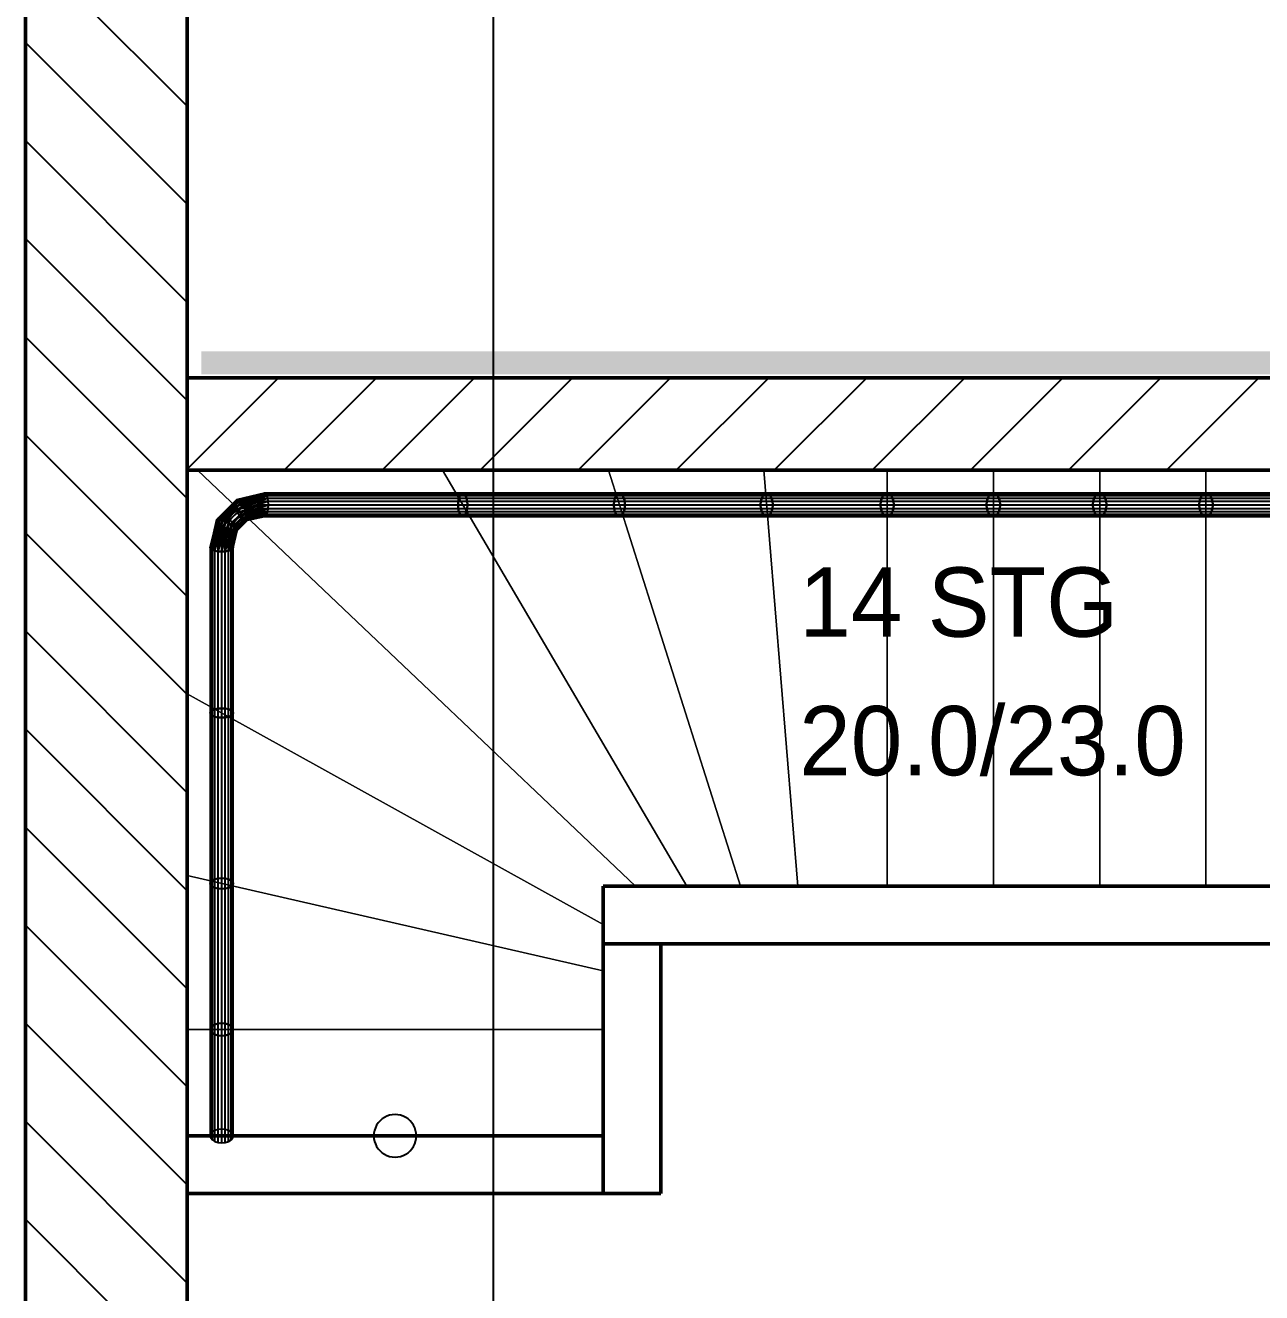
# Model space of a CAD drawing. Extents: x 0 to 756, y -25 to 420.
# Drawn here: x 113.6 to 167.1, y 233.6 to 288.4 of the extents above; entities that cross this region are included whole.
import ezdxf
from ezdxf.lldxf.tags import DXFTag

# ---------------------------------------------------------------- set-up
doc = ezdxf.new("R2010")
doc.units = 0
doc.layers.get('0').update_dxf_attribs({"lineweight": 25})
doc.layers.get('DEFPOINTS').update_dxf_attribs({"lineweight": 25})
for name, color, linetype, lineweight in [('A_Aussenwand', 7, 'Continuous', 25), ('A_Innenwand', 7, 'Continuous', 25), ('ALLGEMEIN01', 7, 'Continuous', 13), ('Standard', 7, 'Continuous', 25), ('TREPPE', 7, 'Continuous', 13), ('WAND_HOLZ_NICHT_TRAGEND', 7, 'Continuous', 13), ('WAND_HOLZ_TRAGEND', 7, 'Continuous', 13)]:
    doc.layers.add(name, color=color, linetype=linetype, lineweight=lineweight)
doc.layers.add('A_Dach', color=1, linetype='Continuous', lineweight=25, true_color=0xff0000)
doc.layers.add('H_Heizung', color=1, linetype='Continuous', lineweight=25, true_color=0xff0000)
doc.styles.get("Standard").update_dxf_attribs({"font": 'arial.ttf'})
tags = doc.linetypes.add('VERDECKT2_S2', pattern=[0.27, 0.2, -0.07]).pattern_tags.tags
tags[6:7] = [DXFTag(74, 4), DXFTag(75, 0), DXFTag(340, '0'), DXFTag(46, 1.0), DXFTag(50, 0.0), DXFTag(44, 0.0), DXFTag(45, 0.0)]
tags[4:5] = [DXFTag(74, 4), DXFTag(75, 0), DXFTag(340, '0'), DXFTag(46, 1.0), DXFTag(50, 0.0), DXFTag(44, 0.0), DXFTag(45, 0.0)]

# ---------------------------------------------------------------- blocks, each defined once
blk = doc.blocks.new('Referenz-A0T78PG4OY')
at = {"layer": 'ALLGEMEIN01', "color": 0, "linetype": 'VERDECKT2_S2', "lineweight": -2, "ltscale": 0.25}
blk.add_line((133.815, 414.475), (133.815, 5.763), dxfattribs=at)
at = {"layer": 'DEFPOINTS', "color": 0, "linetype": 'Continuous', "lineweight": -2, "ltscale": 0.25}
for p, q in [((120.567, 273.168), (120.567, 273.168)), ((120.567, 273.168), (120.567, 273.168)), ((120.567, 273.168), (120.567, 273.168)), ((120.567, 273.168), (120.567, 273.168)), ((120.567, 269.168), (120.567, 269.168)), ((120.567, 269.168), (120.567, 269.168)), ((120.567, 269.168), (120.567, 269.168)), ((120.567, 269.168), (120.567, 269.168)), ((120.567, 240.368), (120.567, 240.368)), ((120.567, 240.368), (120.567, 240.368)), ((120.567, 237.868), (120.567, 237.868)), ((120.567, 237.868), (120.567, 237.868)), ((120.567, 237.868), (120.567, 237.868)), ((138.567, 237.868), (138.567, 237.868)), ((138.567, 237.868), (138.567, 237.868)), ((138.567, 237.868), (138.567, 237.868)), ((138.567, 237.868), (138.567, 237.868))]:
    blk.add_line(p, q, dxfattribs=at)
at = {"layer": 'Standard', "color": 0, "lineweight": -2}
for p, q in [((122.651, 267.823), (123.865, 268.143)), ((123.918, 268.168), (122.7, 267.877)), ((122.7, 267.877), (123.865, 268.143)), ((122.773, 267.888), (123.918, 268.168)), ((122.773, 267.888), (123.971, 268.143)), ((122.861, 267.856), (123.971, 268.143)), ((123.865, 268.143), (123.817, 268.072)), ((123.918, 268.168), (123.865, 268.143)), ((123.865, 268.143), (132.434, 268.143)), ((132.497, 268.168), (123.918, 268.168)), ((123.971, 268.143), (123.918, 268.168)), ((123.971, 268.143), (132.559, 268.143)), ((124.019, 268.072), (123.971, 268.143)), ((132.377, 268.072), (132.434, 268.143)), ((132.434, 268.143), (132.377, 268.072)), ((132.434, 268.143), (132.497, 268.168)), ((132.497, 268.168), (132.434, 268.143)), ((132.434, 268.143), (139.203, 268.143)), ((132.559, 268.143), (132.497, 268.168)), ((139.277, 268.168), (132.497, 268.168)), ((132.497, 268.168), (132.559, 268.143)), ((132.616, 268.072), (132.559, 268.143)), ((132.559, 268.143), (132.616, 268.072)), ((132.559, 268.143), (139.35, 268.143)), ((139.137, 268.072), (139.203, 268.143)), ((139.203, 268.143), (139.137, 268.072)), ((139.203, 268.143), (139.277, 268.168)), ((139.277, 268.168), (139.203, 268.143)), ((139.203, 268.143), (145.566, 268.143)), ((139.35, 268.143), (139.277, 268.168)), ((145.646, 268.168), (139.277, 268.168)), ((139.277, 268.168), (139.35, 268.143)), ((139.416, 268.072), (139.35, 268.143)), ((139.35, 268.143), (139.416, 268.072)), ((139.35, 268.143), (145.727, 268.143)), ((145.493, 268.072), (145.566, 268.143)), ((145.566, 268.143), (145.493, 268.072)), ((145.566, 268.143), (145.646, 268.168)), ((145.646, 268.168), (145.566, 268.143)), ((145.566, 268.143), (150.769, 268.143)), ((145.727, 268.143), (145.646, 268.168)), ((150.859, 268.168), (145.646, 268.168)), ((145.646, 268.168), (145.727, 268.143)), ((145.8, 268.072), (145.727, 268.143)), ((145.727, 268.143), (145.8, 268.072)), ((145.727, 268.143), (150.948, 268.143)), ((150.689, 268.072), (150.769, 268.143)), ((150.769, 268.143), (150.689, 268.072)), ((150.769, 268.143), (150.859, 268.168)), ((150.859, 268.168), (150.769, 268.143)), ((150.769, 268.143), (155.366, 268.143)), ((150.948, 268.143), (150.859, 268.168)), ((155.459, 268.168), (150.859, 268.168)), ((150.859, 268.168), (150.948, 268.143)), ((151.029, 268.072), (150.948, 268.143)), ((150.948, 268.143), (151.029, 268.072)), ((150.948, 268.143), (155.552, 268.143)), ((155.282, 268.072), (155.366, 268.143)), ((155.366, 268.143), (155.282, 268.072)), ((155.366, 268.143), (155.459, 268.168)), ((155.459, 268.168), (155.366, 268.143)), ((155.366, 268.143), (159.966, 268.143)), ((155.552, 268.143), (155.459, 268.168)), ((160.059, 268.168), (155.459, 268.168)), ((155.459, 268.168), (155.552, 268.143)), ((155.635, 268.072), (155.552, 268.143)), ((155.552, 268.143), (155.635, 268.072)), ((155.552, 268.143), (160.152, 268.143)), ((159.882, 268.072), (159.966, 268.143)), ((159.966, 268.143), (159.882, 268.072)), ((159.966, 268.143), (160.059, 268.168)), ((160.059, 268.168), (159.966, 268.143)), ((159.966, 268.143), (164.566, 268.143)), ((160.152, 268.143), (160.059, 268.168)), ((164.659, 268.168), (160.059, 268.168)), ((160.059, 268.168), (160.152, 268.143)), ((160.235, 268.072), (160.152, 268.143)), ((160.152, 268.143), (160.235, 268.072)), ((160.152, 268.143), (164.752, 268.143)), ((164.482, 268.072), (164.566, 268.143)), ((164.566, 268.143), (164.482, 268.072)), ((164.566, 268.143), (164.659, 268.168)), ((164.659, 268.168), (164.566, 268.143)), ((164.566, 268.143), (169.157, 268.143)), ((164.752, 268.143), (164.659, 268.168)), ((169.259, 268.168), (164.659, 268.168)), ((164.659, 268.168), (164.752, 268.143)), ((164.835, 268.072), (164.752, 268.143)), ((164.752, 268.143), (164.835, 268.072)), ((164.752, 268.143), (169.361, 268.143)), ((121.847, 266.965), (122.651, 267.823)), ((121.847, 266.965), (122.631, 267.73)), ((122.7, 267.877), (121.859, 267.038)), ((121.859, 267.038), (122.651, 267.823)), ((121.879, 266.876), (122.631, 267.73)), ((121.879, 266.876), (122.64, 267.61)), ((121.913, 267.087), (122.773, 267.888)), ((121.913, 267.087), (122.7, 267.877)), ((121.952, 266.779), (122.64, 267.61)), ((122.006, 267.108), (122.773, 267.888)), ((122.006, 267.108), (122.861, 267.856)), ((122.127, 267.099), (122.861, 267.856)), ((122.127, 267.099), (122.957, 267.782)), ((122.264, 267.06), (122.957, 267.782)), ((122.264, 267.06), (123.052, 267.675)), ((122.405, 266.995), (123.052, 267.675)), ((122.631, 267.73), (123.817, 268.072)), ((122.631, 267.73), (123.78, 267.962)), ((122.651, 267.823), (122.631, 267.73)), ((122.631, 267.73), (122.64, 267.61)), ((122.64, 267.61), (123.78, 267.962)), ((122.64, 267.61), (123.755, 267.822)), ((122.64, 267.61), (122.679, 267.472)), ((122.651, 267.823), (123.817, 268.072)), ((122.7, 267.877), (122.651, 267.823)), ((122.679, 267.472), (123.755, 267.822)), ((122.679, 267.472), (123.747, 267.668)), ((122.773, 267.888), (122.7, 267.877)), ((122.743, 267.331), (123.747, 267.668)), ((122.861, 267.856), (122.773, 267.888)), ((122.861, 267.856), (124.019, 268.072)), ((122.957, 267.782), (122.861, 267.856)), ((122.957, 267.782), (124.019, 268.072)), ((122.957, 267.782), (124.057, 267.962)), ((123.052, 267.675), (122.957, 267.782)), ((123.052, 267.675), (124.057, 267.962)), ((123.052, 267.675), (124.081, 267.822)), ((123.135, 267.544), (123.052, 267.675)), ((123.135, 267.544), (124.081, 267.822)), ((123.135, 267.544), (124.09, 267.668)), ((123.199, 267.403), (124.09, 267.668)), ((123.755, 267.822), (123.747, 267.668)), ((123.747, 267.668), (132.294, 267.668)), ((123.747, 267.668), (123.755, 267.513)), ((123.78, 267.962), (123.755, 267.822)), ((123.755, 267.822), (132.303, 267.822)), ((123.817, 268.072), (123.78, 267.962)), ((123.78, 267.962), (132.332, 267.962)), ((123.817, 268.072), (132.377, 268.072)), ((124.019, 268.072), (132.616, 268.072)), ((124.057, 267.962), (124.019, 268.072)), ((124.057, 267.962), (132.661, 267.962)), ((124.081, 267.822), (124.057, 267.962)), ((124.081, 267.822), (132.69, 267.822)), ((124.09, 267.668), (124.081, 267.822)), ((124.081, 267.513), (124.09, 267.668)), ((124.09, 267.668), (132.699, 267.668)), ((132.294, 267.668), (132.303, 267.822)), ((132.303, 267.822), (132.294, 267.668)), ((132.303, 267.513), (132.294, 267.668)), ((132.294, 267.668), (139.039, 267.668)), ((132.294, 267.668), (132.303, 267.513)), ((132.303, 267.822), (132.332, 267.962)), ((132.332, 267.962), (132.303, 267.822)), ((132.303, 267.822), (139.05, 267.822)), ((132.332, 267.962), (132.377, 268.072)), ((132.377, 268.072), (132.332, 267.962)), ((132.332, 267.962), (139.084, 267.962)), ((132.377, 268.072), (139.137, 268.072)), ((132.661, 267.962), (132.616, 268.072)), ((132.616, 268.072), (132.661, 267.962)), ((132.616, 268.072), (139.416, 268.072)), ((132.69, 267.822), (132.661, 267.962)), ((132.661, 267.962), (132.69, 267.822)), ((132.661, 267.962), (139.469, 267.962)), ((132.699, 267.668), (132.69, 267.822)), ((132.69, 267.822), (132.699, 267.668)), ((132.69, 267.822), (139.503, 267.822)), ((132.69, 267.513), (132.699, 267.668)), ((132.699, 267.668), (132.69, 267.513)), ((132.699, 267.668), (139.514, 267.668)), ((139.039, 267.668), (139.05, 267.822)), ((139.05, 267.822), (139.039, 267.668)), ((139.05, 267.513), (139.039, 267.668)), ((139.039, 267.668), (145.385, 267.668)), ((139.039, 267.668), (139.05, 267.513)), ((139.05, 267.822), (139.084, 267.962)), ((139.084, 267.962), (139.05, 267.822)), ((139.05, 267.822), (145.398, 267.822)), ((139.084, 267.962), (139.137, 268.072)), ((139.137, 268.072), (139.084, 267.962)), ((139.084, 267.962), (145.435, 267.962)), ((139.137, 268.072), (145.493, 268.072)), ((139.469, 267.962), (139.416, 268.072)), ((139.416, 268.072), (139.469, 267.962)), ((139.416, 268.072), (145.8, 268.072)), ((139.503, 267.822), (139.469, 267.962)), ((139.469, 267.962), (139.503, 267.822)), ((139.469, 267.962), (145.858, 267.962)), ((139.514, 267.668), (139.503, 267.822)), ((139.503, 267.822), (139.514, 267.668)), ((139.503, 267.822), (145.895, 267.822)), ((139.503, 267.513), (139.514, 267.668)), ((139.514, 267.668), (139.503, 267.513)), ((139.514, 267.668), (145.908, 267.668)), ((145.385, 267.668), (145.398, 267.822)), ((145.398, 267.822), (145.385, 267.668)), ((145.398, 267.513), (145.385, 267.668)), ((145.385, 267.668), (150.569, 267.668)), ((145.385, 267.668), (145.398, 267.513)), ((145.398, 267.822), (145.435, 267.962)), ((145.435, 267.962), (145.398, 267.822)), ((145.398, 267.822), (150.583, 267.822)), ((145.435, 267.962), (145.493, 268.072)), ((145.493, 268.072), (145.435, 267.962)), ((145.435, 267.962), (150.625, 267.962)), ((145.493, 268.072), (150.689, 268.072)), ((145.858, 267.962), (145.8, 268.072)), ((145.8, 268.072), (145.858, 267.962)), ((145.8, 268.072), (151.029, 268.072)), ((145.895, 267.822), (145.858, 267.962)), ((145.858, 267.962), (145.895, 267.822)), ((145.858, 267.962), (151.093, 267.962)), ((145.908, 267.668), (145.895, 267.822)), ((145.895, 267.822), (145.908, 267.668)), ((145.895, 267.822), (151.134, 267.822)), ((145.895, 267.513), (145.908, 267.668)), ((145.908, 267.668), (145.895, 267.513)), ((145.908, 267.668), (151.148, 267.668)), ((150.569, 267.668), (150.583, 267.822)), ((150.583, 267.822), (150.569, 267.668)), ((150.583, 267.513), (150.569, 267.668)), ((150.569, 267.668), (155.159, 267.668)), ((150.569, 267.668), (150.583, 267.513)), ((150.583, 267.822), (150.625, 267.962)), ((150.625, 267.962), (150.583, 267.822)), ((150.583, 267.822), (155.173, 267.822)), ((150.625, 267.962), (150.689, 268.072)), ((150.689, 268.072), (150.625, 267.962)), ((150.625, 267.962), (155.216, 267.962)), ((150.689, 268.072), (155.282, 268.072)), ((151.093, 267.962), (151.029, 268.072)), ((151.029, 268.072), (151.093, 267.962)), ((151.029, 268.072), (155.635, 268.072)), ((151.134, 267.822), (151.093, 267.962)), ((151.093, 267.962), (151.134, 267.822)), ((151.093, 267.962), (155.702, 267.962)), ((151.148, 267.668), (151.134, 267.822)), ((151.134, 267.822), (151.148, 267.668)), ((151.134, 267.822), (155.744, 267.822)), ((151.134, 267.513), (151.148, 267.668)), ((151.148, 267.668), (151.134, 267.513)), ((151.148, 267.668), (155.759, 267.668)), ((155.159, 267.668), (155.173, 267.822)), ((155.173, 267.822), (155.159, 267.668)), ((155.173, 267.513), (155.159, 267.668)), ((155.159, 267.668), (159.759, 267.668)), ((155.159, 267.668), (155.173, 267.513)), ((155.173, 267.822), (155.216, 267.962)), ((155.216, 267.962), (155.173, 267.822)), ((155.173, 267.822), (159.773, 267.822)), ((155.216, 267.962), (155.282, 268.072)), ((155.282, 268.072), (155.216, 267.962)), ((155.216, 267.962), (159.816, 267.962)), ((155.282, 268.072), (159.882, 268.072)), ((155.702, 267.962), (155.635, 268.072)), ((155.635, 268.072), (155.702, 267.962)), ((155.635, 268.072), (160.235, 268.072)), ((155.744, 267.822), (155.702, 267.962)), ((155.702, 267.962), (155.744, 267.822)), ((155.702, 267.962), (160.302, 267.962)), ((155.759, 267.668), (155.744, 267.822)), ((155.744, 267.822), (155.759, 267.668)), ((155.744, 267.822), (160.344, 267.822)), ((155.744, 267.513), (155.759, 267.668)), ((155.759, 267.668), (155.744, 267.513)), ((155.759, 267.668), (160.359, 267.668)), ((159.759, 267.668), (159.773, 267.822)), ((159.773, 267.822), (159.759, 267.668)), ((159.773, 267.513), (159.759, 267.668)), ((159.759, 267.668), (164.359, 267.668)), ((159.759, 267.668), (159.773, 267.513)), ((159.773, 267.822), (159.816, 267.962)), ((159.816, 267.962), (159.773, 267.822)), ((159.773, 267.822), (164.373, 267.822)), ((159.816, 267.962), (159.882, 268.072)), ((159.882, 268.072), (159.816, 267.962)), ((159.816, 267.962), (164.416, 267.962)), ((159.882, 268.072), (164.482, 268.072)), ((160.302, 267.962), (160.235, 268.072)), ((160.235, 268.072), (160.302, 267.962)), ((160.235, 268.072), (164.835, 268.072)), ((160.344, 267.822), (160.302, 267.962)), ((160.302, 267.962), (160.344, 267.822)), ((160.302, 267.962), (164.902, 267.962)), ((160.359, 267.668), (160.344, 267.822)), ((160.344, 267.822), (160.359, 267.668)), ((160.344, 267.822), (164.944, 267.822)), ((160.344, 267.513), (160.359, 267.668)), ((160.359, 267.668), (160.344, 267.513)), ((160.359, 267.668), (164.959, 267.668)), ((164.359, 267.668), (164.373, 267.822)), ((164.373, 267.822), (164.359, 267.668)), ((164.373, 267.513), (164.359, 267.668)), ((164.359, 267.668), (168.928, 267.668)), ((164.359, 267.668), (164.373, 267.513)), ((164.373, 267.822), (164.416, 267.962)), ((164.416, 267.962), (164.373, 267.822)), ((164.373, 267.822), (168.944, 267.822)), ((164.416, 267.962), (164.482, 268.072)), ((164.482, 268.072), (164.416, 267.962)), ((164.416, 267.962), (168.991, 267.962)), ((164.482, 268.072), (169.064, 268.072)), ((164.902, 267.962), (164.835, 268.072)), ((164.835, 268.072), (164.902, 267.962)), ((164.835, 268.072), (169.453, 268.072)), ((164.944, 267.822), (164.902, 267.962)), ((164.902, 267.962), (164.944, 267.822)), ((164.902, 267.962), (169.527, 267.962)), ((164.959, 267.668), (164.944, 267.822)), ((164.944, 267.822), (164.959, 267.668)), ((164.944, 267.822), (169.574, 267.822)), ((164.944, 267.513), (164.959, 267.668)), ((164.959, 267.668), (164.944, 267.513)), ((164.959, 267.668), (169.59, 267.668)), ((121.859, 267.038), (121.567, 265.823)), ((121.591, 265.878), (121.913, 267.087)), ((121.591, 265.878), (121.859, 267.038)), ((121.662, 265.927), (122.006, 267.108)), ((121.662, 265.927), (121.913, 267.087)), ((121.773, 265.966), (122.006, 267.108)), ((121.773, 265.966), (122.127, 267.099)), ((121.859, 267.038), (121.847, 266.965)), ((121.913, 267.087), (121.859, 267.038)), ((121.912, 265.992), (122.127, 267.099)), ((121.912, 265.992), (122.264, 267.06)), ((122.006, 267.108), (121.913, 267.087)), ((121.952, 266.779), (122.679, 267.472)), ((122.127, 267.099), (122.006, 267.108)), ((122.059, 266.684), (122.679, 267.472)), ((122.059, 266.684), (122.743, 267.331)), ((122.067, 266), (122.264, 267.06)), ((122.264, 267.06), (122.127, 267.099)), ((122.189, 266.6), (122.826, 267.201)), ((122.405, 266.995), (122.264, 267.06)), ((122.33, 266.536), (122.826, 267.201)), ((122.33, 266.536), (122.921, 267.093)), ((122.468, 266.497), (122.921, 267.093)), ((122.468, 266.497), (123.017, 267.02)), ((122.536, 266.912), (123.135, 267.544)), ((122.536, 266.912), (123.199, 267.403)), ((122.589, 266.488), (123.017, 267.02)), ((122.642, 266.817), (123.199, 267.403)), ((122.642, 266.817), (123.238, 267.266)), ((122.679, 267.472), (122.743, 267.331)), ((122.716, 266.72), (123.238, 267.266)), ((122.716, 266.72), (123.248, 267.145)), ((122.736, 266.558), (123.227, 267.053)), ((122.743, 267.331), (123.755, 267.513)), ((122.743, 267.331), (122.826, 267.201)), ((122.748, 266.631), (123.248, 267.145)), ((122.748, 266.631), (123.227, 267.053)), ((122.826, 267.201), (123.755, 267.513)), ((122.826, 267.201), (123.78, 267.374)), ((122.826, 267.201), (122.921, 267.093)), ((122.921, 267.093), (123.78, 267.374)), ((122.921, 267.093), (123.817, 267.263)), ((122.921, 267.093), (123.017, 267.02)), ((123.017, 267.02), (123.817, 267.263)), ((123.017, 267.02), (123.865, 267.192)), ((123.017, 267.02), (123.106, 266.987)), ((123.106, 266.987), (123.865, 267.192)), ((123.106, 266.987), (123.918, 267.168)), ((123.199, 267.403), (123.135, 267.544)), ((123.178, 266.998), (123.971, 267.192)), ((123.178, 266.998), (123.918, 267.168)), ((123.178, 266.998), (123.227, 267.053)), ((123.199, 267.403), (124.081, 267.513)), ((123.238, 267.266), (123.199, 267.403)), ((123.227, 267.053), (124.019, 267.263)), ((123.227, 267.053), (123.971, 267.192)), ((123.227, 267.053), (123.248, 267.145)), ((123.238, 267.266), (124.081, 267.513)), ((123.238, 267.266), (124.057, 267.374)), ((123.248, 267.145), (123.238, 267.266)), ((123.248, 267.145), (124.057, 267.374)), ((123.248, 267.145), (124.019, 267.263)), ((123.755, 267.513), (132.303, 267.513)), ((123.755, 267.513), (123.78, 267.374)), ((123.78, 267.374), (132.332, 267.374)), ((123.78, 267.374), (123.817, 267.263)), ((123.817, 267.263), (132.377, 267.263)), ((123.817, 267.263), (123.865, 267.192)), ((123.865, 267.192), (132.434, 267.192)), ((123.865, 267.192), (123.918, 267.168)), ((123.918, 267.168), (123.971, 267.192)), ((123.918, 267.168), (132.497, 267.168)), ((123.971, 267.192), (124.019, 267.263)), ((123.971, 267.192), (132.559, 267.192)), ((124.019, 267.263), (124.057, 267.374)), ((124.019, 267.263), (132.616, 267.263)), ((124.057, 267.374), (124.081, 267.513)), ((124.057, 267.374), (132.661, 267.374)), ((124.081, 267.513), (132.69, 267.513)), ((132.332, 267.374), (132.303, 267.513)), ((132.303, 267.513), (139.05, 267.513)), ((132.303, 267.513), (132.332, 267.374)), ((132.377, 267.263), (132.332, 267.374)), ((132.332, 267.374), (139.084, 267.374)), ((132.332, 267.374), (132.377, 267.263)), ((132.434, 267.192), (132.377, 267.263)), ((132.377, 267.263), (139.137, 267.263)), ((132.377, 267.263), (132.434, 267.192)), ((132.497, 267.168), (132.434, 267.192)), ((132.434, 267.192), (139.203, 267.192)), ((132.434, 267.192), (132.497, 267.168)), ((132.497, 267.168), (132.559, 267.192)), ((132.559, 267.192), (132.497, 267.168)), ((132.497, 267.168), (139.277, 267.168)), ((132.559, 267.192), (132.616, 267.263)), ((132.616, 267.263), (132.559, 267.192)), ((132.559, 267.192), (139.35, 267.192)), ((132.616, 267.263), (132.661, 267.374)), ((132.661, 267.374), (132.616, 267.263)), ((132.616, 267.263), (139.416, 267.263)), ((132.661, 267.374), (132.69, 267.513)), ((132.69, 267.513), (132.661, 267.374)), ((132.661, 267.374), (139.469, 267.374)), ((132.69, 267.513), (139.503, 267.513)), ((139.084, 267.374), (139.05, 267.513)), ((139.05, 267.513), (145.398, 267.513)), ((139.05, 267.513), (139.084, 267.374)), ((139.137, 267.263), (139.084, 267.374)), ((139.084, 267.374), (145.435, 267.374)), ((139.084, 267.374), (139.137, 267.263)), ((139.203, 267.192), (139.137, 267.263)), ((139.137, 267.263), (145.493, 267.263)), ((139.137, 267.263), (139.203, 267.192)), ((139.277, 267.168), (139.203, 267.192)), ((139.203, 267.192), (145.566, 267.192)), ((139.203, 267.192), (139.277, 267.168)), ((139.277, 267.168), (139.35, 267.192)), ((139.35, 267.192), (139.277, 267.168)), ((139.277, 267.168), (145.646, 267.168)), ((139.35, 267.192), (139.416, 267.263)), ((139.416, 267.263), (139.35, 267.192)), ((139.35, 267.192), (145.727, 267.192)), ((139.416, 267.263), (139.469, 267.374)), ((139.469, 267.374), (139.416, 267.263)), ((139.416, 267.263), (145.8, 267.263)), ((139.469, 267.374), (139.503, 267.513)), ((139.503, 267.513), (139.469, 267.374)), ((139.469, 267.374), (145.858, 267.374)), ((139.503, 267.513), (145.895, 267.513)), ((145.435, 267.374), (145.398, 267.513)), ((145.398, 267.513), (150.583, 267.513)), ((145.398, 267.513), (145.435, 267.374)), ((145.493, 267.263), (145.435, 267.374)), ((145.435, 267.374), (150.625, 267.374)), ((145.435, 267.374), (145.493, 267.263)), ((145.566, 267.192), (145.493, 267.263)), ((145.493, 267.263), (150.689, 267.263)), ((145.493, 267.263), (145.566, 267.192)), ((145.646, 267.168), (145.566, 267.192)), ((145.566, 267.192), (150.769, 267.192)), ((145.566, 267.192), (145.646, 267.168)), ((145.646, 267.168), (145.727, 267.192)), ((145.727, 267.192), (145.646, 267.168)), ((145.646, 267.168), (150.859, 267.168)), ((145.727, 267.192), (145.8, 267.263)), ((145.8, 267.263), (145.727, 267.192)), ((145.727, 267.192), (150.948, 267.192)), ((145.8, 267.263), (145.858, 267.374)), ((145.858, 267.374), (145.8, 267.263)), ((145.8, 267.263), (151.029, 267.263)), ((145.858, 267.374), (145.895, 267.513)), ((145.895, 267.513), (145.858, 267.374)), ((145.858, 267.374), (151.093, 267.374)), ((145.895, 267.513), (151.134, 267.513)), ((150.625, 267.374), (150.583, 267.513)), ((150.583, 267.513), (155.173, 267.513)), ((150.583, 267.513), (150.625, 267.374)), ((150.689, 267.263), (150.625, 267.374)), ((150.625, 267.374), (155.216, 267.374)), ((150.625, 267.374), (150.689, 267.263)), ((150.769, 267.192), (150.689, 267.263)), ((150.689, 267.263), (155.282, 267.263)), ((150.689, 267.263), (150.769, 267.192)), ((150.859, 267.168), (150.769, 267.192)), ((150.769, 267.192), (155.366, 267.192)), ((150.769, 267.192), (150.859, 267.168)), ((150.859, 267.168), (150.948, 267.192)), ((150.948, 267.192), (150.859, 267.168)), ((150.859, 267.168), (155.459, 267.168)), ((150.948, 267.192), (151.029, 267.263)), ((151.029, 267.263), (150.948, 267.192)), ((150.948, 267.192), (155.552, 267.192)), ((151.029, 267.263), (151.093, 267.374)), ((151.093, 267.374), (151.029, 267.263)), ((151.029, 267.263), (155.635, 267.263)), ((151.093, 267.374), (151.134, 267.513)), ((151.134, 267.513), (151.093, 267.374)), ((151.093, 267.374), (155.702, 267.374)), ((151.134, 267.513), (155.744, 267.513)), ((155.216, 267.374), (155.173, 267.513)), ((155.173, 267.513), (159.773, 267.513)), ((155.173, 267.513), (155.216, 267.374)), ((155.282, 267.263), (155.216, 267.374)), ((155.216, 267.374), (159.816, 267.374)), ((155.216, 267.374), (155.282, 267.263)), ((155.366, 267.192), (155.282, 267.263)), ((155.282, 267.263), (159.882, 267.263)), ((155.282, 267.263), (155.366, 267.192)), ((155.459, 267.168), (155.366, 267.192)), ((155.366, 267.192), (159.966, 267.192)), ((155.366, 267.192), (155.459, 267.168)), ((155.459, 267.168), (155.552, 267.192)), ((155.552, 267.192), (155.459, 267.168)), ((155.459, 267.168), (160.059, 267.168)), ((155.552, 267.192), (155.635, 267.263)), ((155.635, 267.263), (155.552, 267.192)), ((155.552, 267.192), (160.152, 267.192)), ((155.635, 267.263), (155.702, 267.374)), ((155.702, 267.374), (155.635, 267.263)), ((155.635, 267.263), (160.235, 267.263)), ((155.702, 267.374), (155.744, 267.513)), ((155.744, 267.513), (155.702, 267.374)), ((155.702, 267.374), (160.302, 267.374)), ((155.744, 267.513), (160.344, 267.513)), ((159.816, 267.374), (159.773, 267.513)), ((159.773, 267.513), (164.373, 267.513)), ((159.773, 267.513), (159.816, 267.374)), ((159.882, 267.263), (159.816, 267.374)), ((159.816, 267.374), (164.416, 267.374)), ((159.816, 267.374), (159.882, 267.263)), ((159.966, 267.192), (159.882, 267.263)), ((159.882, 267.263), (164.482, 267.263)), ((159.882, 267.263), (159.966, 267.192)), ((160.059, 267.168), (159.966, 267.192)), ((159.966, 267.192), (164.566, 267.192)), ((159.966, 267.192), (160.059, 267.168)), ((160.059, 267.168), (160.152, 267.192)), ((160.152, 267.192), (160.059, 267.168)), ((160.059, 267.168), (164.659, 267.168)), ((160.152, 267.192), (160.235, 267.263)), ((160.235, 267.263), (160.152, 267.192)), ((160.152, 267.192), (164.752, 267.192)), ((160.235, 267.263), (160.302, 267.374)), ((160.302, 267.374), (160.235, 267.263)), ((160.235, 267.263), (164.835, 267.263)), ((160.302, 267.374), (160.344, 267.513)), ((160.344, 267.513), (160.302, 267.374)), ((160.302, 267.374), (164.902, 267.374)), ((160.344, 267.513), (164.944, 267.513)), ((164.416, 267.374), (164.373, 267.513)), ((164.373, 267.513), (168.944, 267.513)), ((164.373, 267.513), (164.416, 267.374)), ((164.482, 267.263), (164.416, 267.374)), ((164.416, 267.374), (168.991, 267.374)), ((164.416, 267.374), (164.482, 267.263)), ((164.566, 267.192), (164.482, 267.263)), ((164.482, 267.263), (169.064, 267.263)), ((164.482, 267.263), (164.566, 267.192)), ((164.659, 267.168), (164.566, 267.192)), ((164.566, 267.192), (169.157, 267.192)), ((164.566, 267.192), (164.659, 267.168)), ((164.659, 267.168), (164.752, 267.192)), ((164.752, 267.192), (164.659, 267.168)), ((164.659, 267.168), (169.259, 267.168)), ((164.752, 267.192), (164.835, 267.263)), ((164.835, 267.263), (164.752, 267.192)), ((164.752, 267.192), (169.361, 267.192)), ((164.835, 267.263), (164.902, 267.374)), ((164.902, 267.374), (164.835, 267.263)), ((164.835, 267.263), (169.453, 267.263)), ((164.902, 267.374), (164.944, 267.513)), ((164.944, 267.513), (164.902, 267.374)), ((164.902, 267.374), (169.527, 267.374)), ((164.944, 267.513), (169.574, 267.513)), ((121.567, 265.823), (121.847, 266.965)), ((121.591, 265.769), (121.847, 266.965)), ((121.591, 265.769), (121.879, 266.876)), ((121.662, 265.719), (121.879, 266.876)), ((121.662, 265.719), (121.952, 266.779)), ((121.773, 265.68), (121.952, 266.779)), ((121.773, 265.68), (122.059, 266.684)), ((121.847, 266.965), (121.879, 266.876)), ((121.879, 266.876), (121.952, 266.779)), ((121.912, 265.655), (122.059, 266.684)), ((121.912, 265.655), (122.189, 266.6)), ((121.952, 266.779), (122.059, 266.684)), ((122.059, 266.684), (122.189, 266.6)), ((122.067, 266), (122.405, 266.995)), ((122.067, 265.646), (122.189, 266.6)), ((122.067, 265.646), (122.33, 266.536)), ((122.189, 266.6), (122.33, 266.536)), ((122.221, 265.992), (122.405, 266.995)), ((122.221, 265.992), (122.536, 266.912)), ((122.221, 265.655), (122.33, 266.536)), ((122.221, 265.655), (122.468, 266.497)), ((122.33, 266.536), (122.468, 266.497)), ((122.361, 265.966), (122.536, 266.912)), ((122.361, 265.966), (122.642, 266.817)), ((122.361, 265.68), (122.468, 266.497)), ((122.361, 265.68), (122.589, 266.488)), ((122.536, 266.912), (122.405, 266.995)), ((122.468, 266.497), (122.589, 266.488)), ((122.471, 265.927), (122.642, 266.817)), ((122.471, 265.927), (122.716, 266.72)), ((122.471, 265.719), (122.681, 266.509)), ((122.471, 265.719), (122.589, 266.488)), ((122.642, 266.817), (122.536, 266.912)), ((122.542, 265.878), (122.716, 266.72)), ((122.542, 265.878), (122.748, 266.631)), ((122.542, 265.769), (122.736, 266.558)), ((122.542, 265.769), (122.681, 266.509)), ((122.567, 265.823), (122.748, 266.631)), ((122.567, 265.823), (122.736, 266.558)), ((122.589, 266.488), (123.106, 266.987)), ((122.589, 266.488), (122.681, 266.509)), ((122.716, 266.72), (122.642, 266.817)), ((122.681, 266.509), (123.178, 266.998)), ((122.681, 266.509), (123.106, 266.987)), ((122.681, 266.509), (122.736, 266.558)), ((122.748, 266.631), (122.716, 266.72)), ((122.736, 266.558), (123.178, 266.998)), ((122.736, 266.558), (122.748, 266.631)), ((123.106, 266.987), (123.178, 266.998)), ((121.662, 265.927), (121.591, 265.878)), ((121.591, 265.878), (121.662, 265.927)), ((121.773, 265.966), (121.662, 265.927)), ((121.662, 265.927), (121.773, 265.966)), ((121.662, 258.778), (121.662, 265.927)), ((121.912, 265.992), (121.773, 265.966)), ((121.773, 265.966), (121.912, 265.992)), ((121.773, 258.821), (121.773, 265.966)), ((122.067, 266), (121.912, 265.992)), ((121.912, 265.992), (122.067, 266)), ((121.912, 258.85), (121.912, 265.992)), ((122.221, 265.992), (122.067, 266)), ((122.067, 258.859), (122.067, 266)), ((122.067, 266), (122.221, 265.992)), ((122.361, 265.966), (122.221, 265.992)), ((122.221, 258.85), (122.221, 265.992)), ((122.221, 265.992), (122.361, 265.966)), ((122.471, 265.927), (122.361, 265.966)), ((122.361, 258.821), (122.361, 265.966)), ((122.361, 265.966), (122.471, 265.927)), ((122.542, 265.878), (122.471, 265.927)), ((122.471, 258.778), (122.471, 265.927)), ((122.471, 265.927), (122.542, 265.878)), ((121.591, 265.878), (121.567, 265.823)), ((121.567, 265.823), (121.591, 265.878)), ((121.591, 265.769), (121.567, 265.823)), ((121.567, 265.823), (121.567, 258.661)), ((121.567, 265.823), (121.591, 265.769)), ((121.591, 258.722), (121.591, 265.878)), ((121.591, 258.6), (121.591, 265.769)), ((121.662, 265.719), (121.591, 265.769)), ((121.591, 265.769), (121.662, 265.719)), ((121.662, 258.545), (121.662, 265.719)), ((121.773, 265.68), (121.662, 265.719)), ((121.662, 265.719), (121.773, 265.68)), ((121.773, 258.501), (121.773, 265.68)), ((121.912, 265.655), (121.773, 265.68)), ((121.773, 265.68), (121.912, 265.655)), ((121.912, 258.473), (121.912, 265.655)), ((122.067, 265.646), (121.912, 265.655)), ((121.912, 265.655), (122.067, 265.646)), ((122.221, 265.655), (122.067, 265.646)), ((122.067, 265.646), (122.221, 265.655)), ((122.067, 258.463), (122.067, 265.646)), ((122.361, 265.68), (122.221, 265.655)), ((122.221, 265.655), (122.361, 265.68)), ((122.221, 258.473), (122.221, 265.655)), ((122.471, 265.719), (122.361, 265.68)), ((122.361, 265.68), (122.471, 265.719)), ((122.361, 258.501), (122.361, 265.68)), ((122.542, 265.769), (122.471, 265.719)), ((122.471, 265.719), (122.542, 265.769)), ((122.471, 258.545), (122.471, 265.719)), ((122.567, 265.823), (122.542, 265.878)), ((122.542, 258.722), (122.542, 265.878)), ((122.542, 265.878), (122.567, 265.823)), ((122.567, 265.823), (122.542, 265.769)), ((122.542, 265.769), (122.567, 265.823)), ((122.542, 258.6), (122.542, 265.769)), ((122.567, 258.661), (122.567, 265.823)), ((121.773, 258.821), (121.662, 258.778)), ((121.662, 258.778), (121.773, 258.821)), ((121.912, 258.85), (121.773, 258.821)), ((121.773, 258.821), (121.912, 258.85)), ((121.773, 251.471), (121.773, 258.821)), ((122.067, 258.859), (121.912, 258.85)), ((121.912, 258.85), (122.067, 258.859)), ((121.912, 251.504), (121.912, 258.85)), ((122.221, 258.85), (122.067, 258.859)), ((122.067, 251.515), (122.067, 258.859)), ((122.067, 258.859), (122.221, 258.85)), ((122.361, 258.821), (122.221, 258.85)), ((122.221, 251.504), (122.221, 258.85)), ((122.221, 258.85), (122.361, 258.821)), ((122.471, 258.778), (122.361, 258.821)), ((122.361, 251.471), (122.361, 258.821)), ((122.361, 258.821), (122.471, 258.778)), ((121.591, 258.722), (121.567, 258.661)), ((121.567, 258.661), (121.591, 258.722)), ((121.591, 258.6), (121.567, 258.661)), ((121.567, 258.661), (121.567, 251.284)), ((121.567, 258.661), (121.591, 258.6)), ((121.662, 258.778), (121.591, 258.722)), ((121.591, 258.722), (121.662, 258.778)), ((121.591, 251.355), (121.591, 258.722)), ((121.591, 251.212), (121.591, 258.6)), ((121.662, 258.545), (121.591, 258.6)), ((121.591, 258.6), (121.662, 258.545)), ((121.662, 251.42), (121.662, 258.778)), ((121.662, 251.148), (121.662, 258.545)), ((121.773, 258.501), (121.662, 258.545)), ((121.662, 258.545), (121.773, 258.501)), ((121.773, 251.096), (121.773, 258.501)), ((121.912, 258.473), (121.773, 258.501)), ((121.773, 258.501), (121.912, 258.473)), ((121.912, 251.064), (121.912, 258.473)), ((122.067, 258.463), (121.912, 258.473)), ((121.912, 258.473), (122.067, 258.463)), ((122.221, 258.473), (122.067, 258.463)), ((122.067, 258.463), (122.221, 258.473)), ((122.067, 251.052), (122.067, 258.463)), ((122.361, 258.501), (122.221, 258.473)), ((122.221, 258.473), (122.361, 258.501)), ((122.221, 251.064), (122.221, 258.473)), ((122.471, 258.545), (122.361, 258.501)), ((122.361, 258.501), (122.471, 258.545)), ((122.361, 251.096), (122.361, 258.501)), ((122.542, 258.722), (122.471, 258.778)), ((122.471, 251.42), (122.471, 258.778)), ((122.471, 258.778), (122.542, 258.722)), ((122.542, 258.6), (122.471, 258.545)), ((122.471, 258.545), (122.542, 258.6)), ((122.471, 251.148), (122.471, 258.545)), ((122.567, 258.661), (122.542, 258.722)), ((122.542, 251.355), (122.542, 258.722)), ((122.542, 258.722), (122.567, 258.661)), ((122.567, 258.661), (122.542, 258.6)), ((122.542, 258.6), (122.567, 258.661)), ((122.542, 251.212), (122.542, 258.6)), ((122.567, 251.284), (122.567, 258.661)), ((121.591, 251.355), (121.567, 251.284)), ((121.567, 251.284), (121.591, 251.355)), ((121.591, 251.212), (121.567, 251.284)), ((121.567, 251.284), (121.567, 244.968)), ((121.567, 251.284), (121.591, 251.212)), ((121.662, 251.42), (121.591, 251.355)), ((121.591, 251.355), (121.662, 251.42)), ((121.591, 245.052), (121.591, 251.355)), ((121.591, 244.883), (121.591, 251.212)), ((121.662, 251.148), (121.591, 251.212)), ((121.591, 251.212), (121.662, 251.148)), ((121.773, 251.471), (121.662, 251.42)), ((121.662, 251.42), (121.773, 251.471)), ((121.662, 245.129), (121.662, 251.42)), ((121.662, 244.807), (121.662, 251.148)), ((121.773, 251.096), (121.662, 251.148)), ((121.662, 251.148), (121.773, 251.096)), ((121.912, 251.504), (121.773, 251.471)), ((121.773, 251.471), (121.912, 251.504)), ((121.773, 245.189), (121.773, 251.471)), ((122.067, 251.515), (121.912, 251.504)), ((121.912, 251.504), (122.067, 251.515)), ((121.912, 245.228), (121.912, 251.504)), ((122.221, 251.504), (122.067, 251.515)), ((122.067, 245.242), (122.067, 251.515)), ((122.067, 251.515), (122.221, 251.504)), ((122.361, 251.471), (122.221, 251.504)), ((122.221, 245.228), (122.221, 251.504)), ((122.221, 251.504), (122.361, 251.471)), ((122.471, 251.42), (122.361, 251.471)), ((122.361, 245.189), (122.361, 251.471)), ((122.361, 251.471), (122.471, 251.42)), ((122.471, 251.148), (122.361, 251.096)), ((122.361, 251.096), (122.471, 251.148)), ((122.542, 251.355), (122.471, 251.42)), ((122.471, 245.129), (122.471, 251.42)), ((122.471, 251.42), (122.542, 251.355)), ((122.542, 251.212), (122.471, 251.148)), ((122.471, 251.148), (122.542, 251.212)), ((122.471, 244.807), (122.471, 251.148)), ((122.567, 251.284), (122.542, 251.355)), ((122.542, 245.052), (122.542, 251.355)), ((122.542, 251.355), (122.567, 251.284)), ((122.567, 251.284), (122.542, 251.212)), ((122.542, 251.212), (122.567, 251.284)), ((122.542, 244.883), (122.542, 251.212)), ((122.567, 244.968), (122.567, 251.284)), ((121.773, 244.746), (121.773, 251.096)), ((121.912, 251.064), (121.773, 251.096)), ((121.773, 251.096), (121.912, 251.064)), ((121.912, 244.707), (121.912, 251.064)), ((122.067, 251.052), (121.912, 251.064)), ((121.912, 251.064), (122.067, 251.052)), ((122.221, 251.064), (122.067, 251.052)), ((122.067, 251.052), (122.221, 251.064)), ((122.067, 244.694), (122.067, 251.052)), ((122.361, 251.096), (122.221, 251.064)), ((122.221, 251.064), (122.361, 251.096)), ((122.221, 244.707), (122.221, 251.064)), ((122.361, 244.746), (122.361, 251.096)), ((121.662, 245.129), (121.591, 245.052)), ((121.591, 245.052), (121.662, 245.129)), ((121.773, 245.189), (121.662, 245.129)), ((121.662, 245.129), (121.773, 245.189)), ((121.662, 240.544), (121.662, 245.129)), ((121.912, 245.228), (121.773, 245.189)), ((121.773, 245.189), (121.912, 245.228)), ((121.773, 240.61), (121.773, 245.189)), ((122.067, 245.242), (121.912, 245.228)), ((121.912, 245.228), (122.067, 245.242)), ((121.912, 240.653), (121.912, 245.228)), ((122.221, 245.228), (122.067, 245.242)), ((122.067, 240.668), (122.067, 245.242)), ((122.067, 245.242), (122.221, 245.228)), ((122.361, 245.189), (122.221, 245.228)), ((122.221, 240.653), (122.221, 245.228)), ((122.221, 245.228), (122.361, 245.189)), ((122.471, 245.129), (122.361, 245.189)), ((122.361, 240.61), (122.361, 245.189)), ((122.361, 245.189), (122.471, 245.129)), ((122.542, 245.052), (122.471, 245.129)), ((122.471, 240.544), (122.471, 245.129)), ((122.471, 245.129), (122.542, 245.052)), ((121.591, 245.052), (121.567, 244.968)), ((121.567, 244.968), (121.591, 245.052)), ((121.591, 244.883), (121.567, 244.968)), ((121.567, 244.968), (121.567, 240.368)), ((121.567, 244.968), (121.591, 244.883)), ((121.591, 240.46), (121.591, 245.052)), ((121.591, 240.275), (121.591, 244.883)), ((121.662, 244.807), (121.591, 244.883)), ((121.591, 244.883), (121.662, 244.807)), ((121.662, 240.191), (121.662, 244.807)), ((121.773, 244.746), (121.662, 244.807)), ((121.662, 244.807), (121.773, 244.746)), ((121.773, 240.125), (121.773, 244.746)), ((121.912, 244.707), (121.773, 244.746)), ((121.773, 244.746), (121.912, 244.707)), ((121.912, 240.082), (121.912, 244.707)), ((122.067, 244.694), (121.912, 244.707)), ((121.912, 244.707), (122.067, 244.694)), ((122.221, 244.707), (122.067, 244.694)), ((122.067, 244.694), (122.221, 244.707)), ((122.067, 240.068), (122.067, 244.694)), ((122.361, 244.746), (122.221, 244.707)), ((122.221, 244.707), (122.361, 244.746)), ((122.221, 240.082), (122.221, 244.707)), ((122.471, 244.807), (122.361, 244.746)), ((122.361, 244.746), (122.471, 244.807)), ((122.361, 240.125), (122.361, 244.746)), ((122.542, 244.883), (122.471, 244.807)), ((122.471, 244.807), (122.542, 244.883)), ((122.471, 240.191), (122.471, 244.807)), ((122.567, 244.968), (122.542, 245.052)), ((122.542, 240.46), (122.542, 245.052)), ((122.542, 245.052), (122.567, 244.968)), ((122.567, 244.968), (122.542, 244.883)), ((122.542, 244.883), (122.567, 244.968)), ((122.542, 240.275), (122.542, 244.883)), ((122.567, 240.368), (122.567, 244.968)), ((121.567, 240.368), (121.591, 240.46)), ((121.567, 240.368), (121.591, 240.275)), ((121.591, 240.46), (121.662, 240.544)), ((121.591, 240.275), (121.662, 240.191)), ((121.662, 240.544), (121.773, 240.61)), ((121.662, 240.191), (121.773, 240.125)), ((121.773, 240.61), (121.912, 240.653)), ((121.912, 240.653), (122.067, 240.668)), ((122.067, 240.668), (122.221, 240.653)), ((122.221, 240.653), (122.361, 240.61)), ((122.361, 240.61), (122.471, 240.544)), ((122.361, 240.125), (122.471, 240.191)), ((122.471, 240.544), (122.542, 240.46)), ((122.471, 240.191), (122.542, 240.275)), ((122.542, 240.46), (122.567, 240.368)), ((122.542, 240.275), (122.567, 240.368)), ((121.773, 240.125), (121.912, 240.082)), ((121.912, 240.082), (122.067, 240.068)), ((122.067, 240.068), (122.221, 240.082)), ((122.221, 240.082), (122.361, 240.125))]:
    blk.add_line(p, q, dxfattribs=at)
at = {"layer": 'TREPPE', "color": 0}
for p, q in [((120.567, 269.168), (120.567, 259.494)), ((121.02, 269.168), (120.567, 269.168)), ((120.567, 269.168), (121.02, 269.168)), ((120.567, 259.494), (120.567, 269.168)), ((120.567, 269.168), (120.567, 269.168)), ((121.02, 269.168), (139.967, 251.168)), ((131.616, 269.168), (121.02, 269.168)), ((139.967, 251.168), (121.02, 269.168)), ((121.02, 269.168), (131.616, 269.168)), ((121.02, 269.168), (121.02, 269.168)), ((139.967, 251.168), (121.02, 269.168)), ((121.02, 269.168), (139.967, 251.168)), ((121.02, 269.168), (121.02, 269.168)), ((131.616, 269.168), (142.187, 251.168)), ((138.8, 269.168), (131.616, 269.168)), ((142.187, 251.168), (131.616, 269.168)), ((131.616, 269.168), (138.8, 269.168)), ((131.616, 269.168), (131.616, 269.168)), ((142.187, 251.168), (131.616, 269.168)), ((131.616, 269.168), (142.187, 251.168)), ((131.616, 269.168), (131.616, 269.168)), ((138.8, 269.168), (144.517, 251.168)), ((145.524, 269.168), (138.8, 269.168)), ((144.517, 251.168), (138.8, 269.168)), ((138.8, 269.168), (145.524, 269.168)), ((138.8, 269.168), (138.8, 269.168)), ((144.517, 251.168), (138.8, 269.168)), ((138.8, 269.168), (144.517, 251.168)), ((138.8, 269.168), (138.8, 269.168)), ((145.524, 269.168), (146.994, 251.168)), ((150.859, 269.168), (145.524, 269.168)), ((146.994, 251.168), (145.524, 269.168)), ((145.524, 269.168), (150.859, 269.168)), ((145.524, 269.168), (145.524, 269.168)), ((146.994, 251.168), (145.524, 269.168)), ((145.524, 269.168), (146.994, 251.168)), ((145.524, 269.168), (145.524, 269.168)), ((150.859, 269.168), (150.859, 251.168)), ((155.459, 269.168), (150.859, 269.168)), ((150.859, 251.168), (150.859, 269.168)), ((150.859, 269.168), (155.459, 269.168)), ((150.859, 269.168), (150.859, 269.168)), ((150.859, 251.168), (150.859, 269.168)), ((150.859, 269.168), (150.859, 251.168)), ((150.859, 269.168), (150.859, 269.168)), ((155.459, 269.168), (155.459, 251.168)), ((160.059, 269.168), (155.459, 269.168)), ((155.459, 251.168), (155.459, 269.168)), ((155.459, 269.168), (160.059, 269.168)), ((155.459, 269.168), (155.459, 269.168)), ((155.459, 251.168), (155.459, 269.168)), ((155.459, 269.168), (155.459, 251.168)), ((155.459, 269.168), (155.459, 269.168)), ((160.059, 269.168), (160.059, 251.168)), ((164.659, 269.168), (160.059, 269.168)), ((160.059, 251.168), (160.059, 269.168)), ((160.059, 269.168), (164.659, 269.168)), ((160.059, 269.168), (160.059, 269.168)), ((160.059, 251.168), (160.059, 269.168)), ((160.059, 269.168), (160.059, 251.168)), ((160.059, 269.168), (160.059, 269.168)), ((164.659, 269.168), (164.659, 251.168)), ((169.259, 269.168), (164.659, 269.168)), ((164.659, 251.168), (164.659, 269.168)), ((164.659, 269.168), (169.259, 269.168)), ((164.659, 269.168), (164.659, 269.168)), ((164.659, 251.168), (164.659, 269.168)), ((164.659, 269.168), (164.659, 251.168)), ((164.659, 269.168), (164.659, 269.168)), ((120.567, 259.494), (138.567, 249.506)), ((138.567, 249.506), (120.567, 259.494)), ((120.567, 259.494), (120.567, 259.494)), ((138.567, 249.506), (120.567, 259.494)), ((120.567, 259.494), (120.567, 251.627)), ((120.567, 259.494), (138.567, 249.506)), ((120.567, 251.627), (120.567, 259.494)), ((120.567, 259.494), (120.567, 259.494)), ((120.567, 251.627), (138.567, 247.508)), ((138.567, 247.508), (120.567, 251.627)), ((120.567, 251.627), (120.567, 251.627)), ((138.567, 247.508), (120.567, 251.627)), ((120.567, 251.627), (120.567, 244.968)), ((120.567, 251.627), (138.567, 247.508)), ((120.567, 244.968), (120.567, 251.627)), ((120.567, 251.627), (120.567, 251.627)), ((138.567, 249.506), (138.567, 251.168)), ((138.567, 251.168), (139.967, 251.168)), ((138.567, 251.168), (138.567, 249.506)), ((139.967, 251.168), (138.567, 251.168)), ((138.567, 251.168), (138.567, 251.168)), ((139.967, 251.168), (142.187, 251.168)), ((142.187, 251.168), (139.967, 251.168)), ((139.967, 251.168), (139.967, 251.168)), ((139.967, 251.168), (139.967, 251.168)), ((142.187, 251.168), (144.517, 251.168)), ((144.517, 251.168), (142.187, 251.168)), ((142.187, 251.168), (142.187, 251.168)), ((142.187, 251.168), (142.187, 251.168)), ((144.517, 251.168), (146.994, 251.168)), ((146.994, 251.168), (144.517, 251.168)), ((144.517, 251.168), (144.517, 251.168)), ((144.517, 251.168), (144.517, 251.168)), ((146.994, 251.168), (150.859, 251.168)), ((150.859, 251.168), (146.994, 251.168)), ((146.994, 251.168), (146.994, 251.168)), ((146.994, 251.168), (146.994, 251.168)), ((150.859, 251.168), (155.459, 251.168)), ((155.459, 251.168), (150.859, 251.168)), ((150.859, 251.168), (150.859, 251.168)), ((150.859, 251.168), (150.859, 251.168)), ((155.459, 251.168), (160.059, 251.168)), ((160.059, 251.168), (155.459, 251.168)), ((155.459, 251.168), (155.459, 251.168)), ((155.459, 251.168), (155.459, 251.168)), ((160.059, 251.168), (164.659, 251.168)), ((164.659, 251.168), (160.059, 251.168)), ((160.059, 251.168), (160.059, 251.168)), ((160.059, 251.168), (160.059, 251.168)), ((164.659, 251.168), (169.259, 251.168)), ((169.259, 251.168), (164.659, 251.168)), ((164.659, 251.168), (164.659, 251.168)), ((164.659, 251.168), (164.659, 251.168)), ((138.567, 249.506), (138.567, 249.506)), ((138.567, 247.508), (138.567, 249.506)), ((138.567, 249.506), (138.567, 247.508)), ((138.567, 249.506), (138.567, 249.506)), ((138.567, 247.508), (138.567, 247.508)), ((138.567, 244.968), (138.567, 247.508)), ((138.567, 247.508), (138.567, 244.968)), ((138.567, 247.508), (138.567, 247.508)), ((120.567, 244.968), (138.567, 244.968)), ((138.567, 244.968), (120.567, 244.968)), ((120.567, 244.968), (120.567, 244.968)), ((120.567, 244.968), (120.567, 240.368)), ((138.567, 244.968), (120.567, 244.968)), ((120.567, 244.968), (138.567, 244.968)), ((120.567, 240.368), (120.567, 244.968)), ((120.567, 244.968), (120.567, 244.968)), ((138.567, 244.968), (138.567, 244.968)), ((138.567, 240.368), (138.567, 244.968)), ((138.567, 244.968), (138.567, 240.368)), ((138.567, 244.968), (138.567, 244.968)), ((120.567, 240.368), (138.567, 240.368)), ((138.567, 240.368), (120.567, 240.368)), ((120.567, 240.368), (120.567, 240.368)), ((138.567, 240.368), (138.567, 240.368))]:
    blk.add_line(p, q, dxfattribs=at)
at = {"layer": 'TREPPE', "color": 0, "lineweight": -2}
for p, q in [((129.329, 241.256), (129.215, 241.218)), ((129.447, 241.28), (129.329, 241.256)), ((129.567, 241.288), (129.447, 241.28)), ((129.687, 241.28), (129.567, 241.288)), ((129.805, 241.256), (129.687, 241.28)), ((129.919, 241.218), (129.805, 241.256)), ((128.717, 240.72), (128.678, 240.606)), ((128.77, 240.828), (128.717, 240.72)), ((128.837, 240.928), (128.77, 240.828)), ((128.916, 241.018), (128.837, 240.928)), ((129.007, 241.098), (128.916, 241.018)), ((129.107, 241.164), (129.007, 241.098)), ((129.215, 241.218), (129.107, 241.164)), ((130.027, 241.164), (129.919, 241.218)), ((130.127, 241.098), (130.027, 241.164)), ((130.217, 241.018), (130.127, 241.098)), ((130.297, 240.928), (130.217, 241.018)), ((130.364, 240.828), (130.297, 240.928)), ((130.417, 240.72), (130.364, 240.828)), ((130.455, 240.606), (130.417, 240.72)), ((128.655, 240.488), (128.647, 240.368)), ((128.647, 240.368), (128.655, 240.248)), ((128.678, 240.606), (128.655, 240.488)), ((128.655, 240.248), (128.678, 240.13)), ((130.479, 240.488), (130.455, 240.606)), ((130.455, 240.13), (130.479, 240.248)), ((130.487, 240.368), (130.479, 240.488)), ((130.479, 240.248), (130.487, 240.368)), ((128.678, 240.13), (128.717, 240.016)), ((128.717, 240.016), (128.77, 239.908)), ((128.77, 239.908), (128.837, 239.808)), ((128.837, 239.808), (128.916, 239.717)), ((128.916, 239.717), (129.007, 239.638)), ((129.007, 239.638), (129.107, 239.571)), ((130.027, 239.571), (130.127, 239.638)), ((130.127, 239.638), (130.217, 239.717)), ((130.217, 239.717), (130.297, 239.808)), ((130.297, 239.808), (130.364, 239.908)), ((130.364, 239.908), (130.417, 240.016)), ((130.417, 240.016), (130.455, 240.13)), ((129.107, 239.571), (129.215, 239.518)), ((129.215, 239.518), (129.329, 239.479)), ((129.329, 239.479), (129.447, 239.456)), ((129.447, 239.456), (129.567, 239.448)), ((129.567, 239.448), (129.687, 239.456)), ((129.687, 239.456), (129.805, 239.479)), ((129.805, 239.479), (129.919, 239.518)), ((129.919, 239.518), (130.027, 239.571))]:
    blk.add_line(p, q, dxfattribs=at)
at = {"layer": 'WAND_HOLZ_NICHT_TRAGEND', "color": 0, "lineweight": 50}
for p, q in [((120.567, 273.168), (120.567, 269.168)), ((211.567, 273.168), (120.567, 273.168)), ((120.567, 269.168), (120.567, 273.168)), ((120.567, 273.168), (211.567, 273.168)), ((120.567, 273.168), (120.567, 273.168)), ((120.567, 269.168), (211.567, 269.168)), ((211.567, 269.168), (120.567, 269.168)), ((120.567, 269.168), (120.567, 269.168)), ((172.467, 251.168), (138.567, 251.168)), ((138.567, 251.168), (138.567, 248.668)), ((138.567, 248.668), (138.567, 251.168)), ((138.567, 251.168), (172.467, 251.168)), ((138.567, 251.168), (138.567, 251.168)), ((138.567, 248.668), (138.567, 237.868)), ((141.067, 248.668), (138.567, 248.668)), ((138.567, 237.868), (138.567, 248.668)), ((138.567, 248.668), (141.067, 248.668)), ((138.567, 248.668), (138.567, 248.668)), ((138.567, 248.668), (172.467, 248.668)), ((172.467, 248.668), (138.567, 248.668)), ((138.567, 248.668), (138.567, 248.668)), ((141.067, 237.868), (141.067, 248.668)), ((141.067, 248.668), (141.067, 237.868)), ((141.067, 248.668), (141.067, 248.668)), ((138.567, 240.368), (120.567, 240.368)), ((120.567, 240.368), (120.567, 237.868)), ((120.567, 237.868), (120.567, 240.368)), ((120.567, 240.368), (138.567, 240.368)), ((120.567, 240.368), (120.567, 240.368)), ((138.567, 237.868), (138.567, 240.368)), ((138.567, 240.368), (138.567, 237.868)), ((138.567, 240.368), (138.567, 240.368)), ((120.567, 237.868), (138.567, 237.868)), ((138.567, 237.868), (120.567, 237.868)), ((120.567, 237.868), (120.567, 237.868)), ((138.567, 237.868), (138.567, 237.868)), ((138.567, 237.868), (141.067, 237.868)), ((141.067, 237.868), (138.567, 237.868)), ((138.567, 237.868), (138.567, 237.868)), ((141.067, 237.868), (141.067, 237.868))]:
    blk.add_line(p, q, dxfattribs=at)
at = {"layer": 'WAND_HOLZ_TRAGEND', "color": 0, "lineweight": 50}
for p, q in [((113.567, 386.168), (113.567, 233.168)), ((113.567, 233.168), (113.567, 386.168)), ((120.567, 233.168), (120.567, 386.168)), ((120.567, 386.168), (120.567, 233.168))]:
    blk.add_line(p, q, dxfattribs=at)
at = {"layer": 'WAND_HOLZ_TRAGEND', "color": 0, "lineweight": -2, "char_height": 3, "attachment_point": 1}
for s, insert in [('{\\fPosterama Text Light;14}', (147.057, 264.96)), ('{\\fPosterama Text Light;STG}', (152.617, 264.96)), ('{\\fPosterama Text Light;20.0/23.0}', (147.057, 258.966))]:
    blk.add_mtext(s, dxfattribs=dict(at, insert=insert))
blk = doc.blocks.new('Wand-A0T78PGMOY', base_point=(113.567, 33.11))
at = {"color": 0, "linetype": 'ByBlock', "lineweight": -2, "ltscale": 0.25}
for p, q in [((113.567, 33.11), (113.567, 393.168)), ((120.567, 273.168), (120.567, 386.168)), ((120.567, 155.768), (120.567, 269.168))]:
    blk.add_line(p, q, dxfattribs=at)
at = {"color": 0, "lineweight": -2}
for p, q in [((120.567, 284.912), (113.567, 291.912)), ((120.567, 280.669), (113.567, 287.669)), ((120.567, 276.426), (113.567, 283.426)), ((120.567, 272.184), (113.567, 279.184)), ((120.567, 267.941), (113.567, 274.941)), ((120.567, 263.698), (113.567, 270.698)), ((120.567, 259.456), (113.567, 266.456)), ((120.567, 255.213), (113.567, 262.213)), ((120.567, 250.97), (113.567, 257.97)), ((120.567, 246.728), (113.567, 253.728)), ((120.567, 242.485), (113.567, 249.485)), ((120.567, 238.243), (113.567, 245.243)), ((120.567, 234), (113.567, 241)), ((120.567, 229.757), (113.567, 236.757))]:
    blk.add_line(p, q, dxfattribs=at)
blk = doc.blocks.new('Wand-A0T78PGQOY', base_point=(120.567, 269.168))
at = {"color": 0, "lineweight": -2}
for p, q in [((120.567, 269.213), (124.521, 273.168)), ((124.764, 269.168), (128.764, 273.168)), ((129.007, 269.168), (133.007, 273.168)), ((133.249, 269.168), (137.249, 273.168)), ((137.492, 269.168), (141.492, 273.168)), ((141.735, 269.168), (145.735, 273.168)), ((145.977, 269.168), (149.977, 273.168)), ((150.22, 269.168), (154.22, 273.168)), ((154.463, 269.168), (158.463, 273.168)), ((158.705, 269.168), (162.705, 273.168)), ((162.948, 269.168), (166.948, 273.168))]:
    blk.add_line(p, q, dxfattribs=at)
at = {"color": 0, "linetype": 'ByBlock', "lineweight": -2, "ltscale": 0.25}
for p, q in [((120.567, 273.168), (215.567, 273.168)), ((120.567, 269.168), (213.567, 269.168))]:
    blk.add_line(p, q, dxfattribs=at)
blk = doc.blocks.new('Dachfläche-A0T78PH0OY', base_point=(113.567, 33.11))
at = {"color": 0, "linetype": 'ByBlock', "lineweight": -2, "ltscale": 0.25}
blk.add_line((113.567, 33.11), (113.567, 393.168), dxfattribs=at)

msp = doc.modelspace()

# ---------------------------------------------------------------- linework, layer by layer
at = {"layer": 'H_Heizung', "color": 1, "ltscale": 0.25, "true_color": 0xff0000}
for points in [[(121.181, 273.308), (215.567, 273.308), (121.181, 274.308)], [(215.567, 273.308), (121.181, 274.308), (215.567, 274.308)]]:
    msp.add_solid(points, dxfattribs=at)

# ---------------------------------------------------------------- block references
at = {"color": 8, "lineweight": 25, "ltscale": 0.25, "true_color": 0x808080}
msp.add_blockref('Referenz-A0T78PG4OY', (0, 0), dxfattribs=at)
at = {"layer": 'A_Aussenwand', "ltscale": 0.25}
msp.add_blockref('Wand-A0T78PGMOY', (113.567, 33.11), dxfattribs=at)
at = {"layer": 'A_Dach', "ltscale": 0.25}
msp.add_blockref('Dachfläche-A0T78PH0OY', (113.567, 33.11), dxfattribs=at)
at = {"layer": 'A_Innenwand', "ltscale": 0.25}
msp.add_blockref('Wand-A0T78PGQOY', (120.567, 269.168), dxfattribs=at)

doc.saveas('drawing.dxf')
